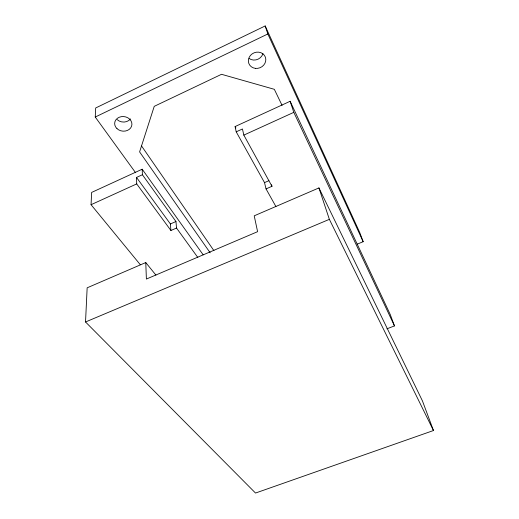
<?xml version="1.0" encoding="UTF-8"?>
<svg xmlns="http://www.w3.org/2000/svg" width="519" height="519" viewBox="0 0 519 519"><rect width="100%" height="100%" fill="white"/><g stroke="black" fill="none" stroke-linecap="round" stroke-linejoin="round"><path stroke-width="0.78" d="M145.768 262.556L146.39 279.053L257.599 231.675L254.213 215.82L318.938 187.923L422.46 400.953L433.469 430.53L255.517 493.05L85.531 321.975L87.153 287.818L145.768 262.556L155.921 275.102M140.331 264.748L91.059 204.7L91.642 192.419L142.193 169.207L203.182 254.835M135.615 172.743L95.249 117.035L95.678 107.978L265.177 25.95L359.81 232.694L363.164 241.711L357.182 244.17M95.249 117.035L267.836 33.969L265.177 25.95M275.926 206.562L266.039 188.903L264.515 182.617L236.21 131.832L235.088 126.558L290.14 101.283L390.21 314.436L394.479 325.913L386.915 328.819M142.407 174.741L175.954 221.516L176.531 228.042L170.913 230.494L136.705 183.908L136.529 177.433L142.407 174.741L142.193 169.207M236.21 131.832L242.444 128.978L243.833 135.109L271.975 186.308L266.039 188.903M91.059 204.7L136.705 183.908M243.833 135.109L293.806 112.351L290.14 101.283M170.913 230.494L170.394 223.955L175.954 221.516M264.515 182.617L268.913 180.683M85.531 321.975L329.364 219.342L318.938 187.923M136.529 177.433L170.394 223.955M176.531 228.042L197.823 257.482M210.176 252.811L139.605 151.905L154.24 106.337L221.529 74.301L274.33 89.313L282.077 105.376M141.596 146.04L213.932 250.671M235.088 126.558L235.873 127.979M329.364 219.342L433.469 430.53M293.806 112.351L394.479 325.913M267.836 33.969L363.164 241.711M271.58 184.738L271.975 186.308M262.925 53.697A8.7 7.954 -24.1 0 1 249.139 58.498M130.451 118.922A8.518 7.24 8.1 0 1 117.119 119.604M255.387 68.365A8.855 8.025 -23.2 0 0 265.352 57.103A8.855 8.025 -23.2 0 0 250.515 55.345A8.855 8.025 -23.2 0 0 255.387 68.365M116.976 128.621A8.654 7.298 7.2 0 0 131.554 126.292A8.654 7.298 7.2 0 0 121.342 116.658A8.654 7.298 7.2 0 0 116.976 128.621"/></g></svg>
